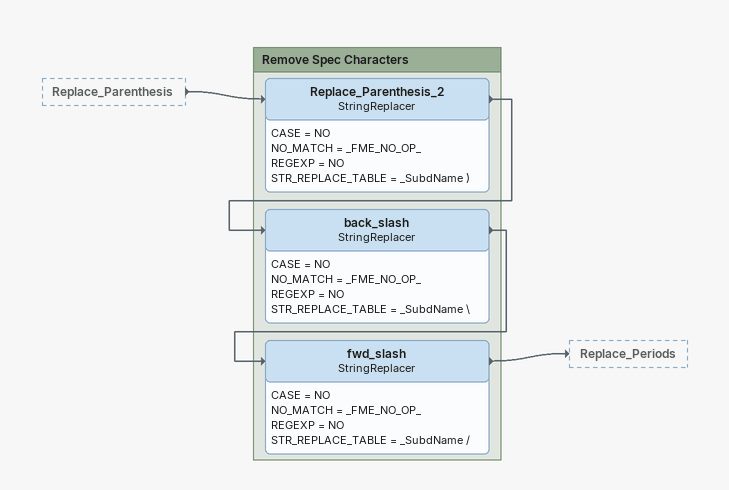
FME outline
Replace_Parenthesis [outside]
    -> Replace_Parenthesis_2

Bookmark: Remove Spec Characters
Replace_Parenthesis_2: StringReplacer
    CASE = NO
    NO_MATCH = _FME_NO_OP_
    REGEXP = NO
    STR_REPLACE_TABLE = _SubdName )
    -> back_slash
back_slash: StringReplacer
    CASE = NO
    NO_MATCH = _FME_NO_OP_
    REGEXP = NO
    STR_REPLACE_TABLE = _SubdName \
    -> fwd_slash
fwd_slash: StringReplacer
    CASE = NO
    NO_MATCH = _FME_NO_OP_
    REGEXP = NO
    STR_REPLACE_TABLE = _SubdName /
    -> Replace_Periods
